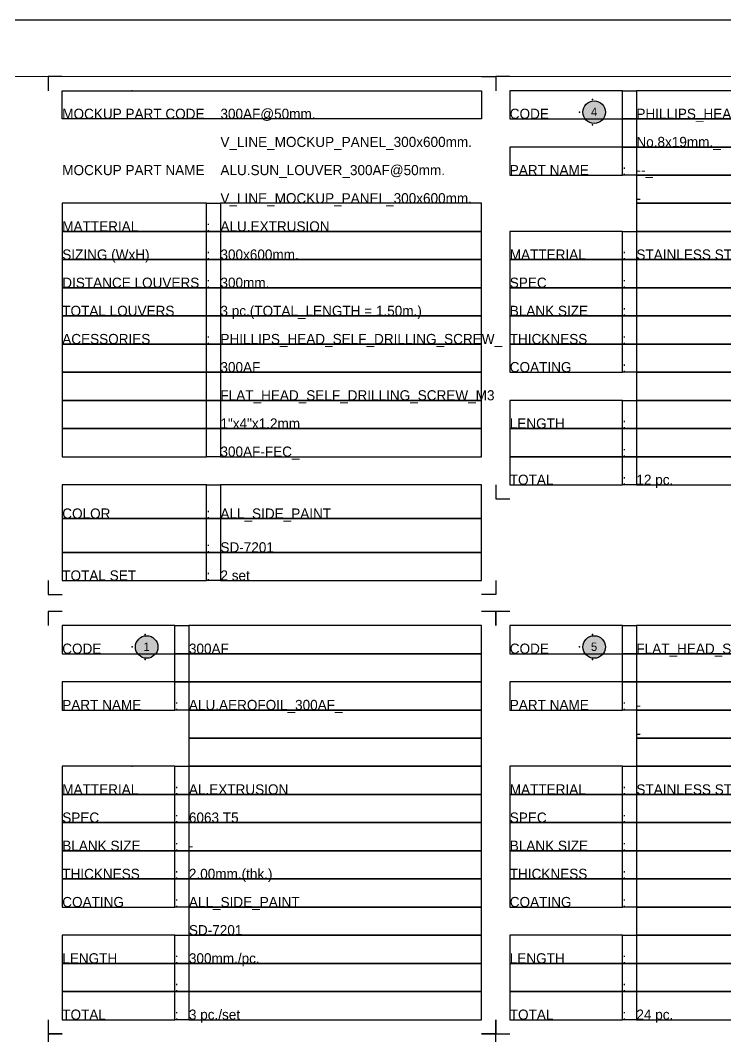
# Model space of a CAD drawing. Header units: millimetres. Extents: x -244126 to 368105, y -173968 to 259060.
# Drawn here: x -200800 to -200048, y 233035 to 234118 of the extents above; entities that cross this region are included whole.
import ezdxf
from ezdxf.enums import TextEntityAlignment as Align

# ---------------------------------------------------------------- set-up
doc = ezdxf.new("R2010")
doc.units = ezdxf.units.MM
doc.header["$MEASUREMENT"] = 0
doc.linetypes.add('BORDER2', pattern=[22.225, 6.35, -3.175, 6.35, -3.175, 0, -3.175])
doc.linetypes.add('TA_HL_003.00000', pattern=[19.5, 10.65, -8.85])
for name, color, linetype in [('000 - H A T C H', 8, 'Continuous'), ('000 - SYMBOL CON', 1, 'Continuous'), ('000 - T E X T', 4, 'Continuous'), ('000 - TITLEBLOCK', 4, 'Continuous'), ('A04_TUBE SERIES', 7, 'Continuous')]:
    doc.layers.add(name, color=color, linetype=linetype)
doc.styles.add('Cetury Gothic', font='GOTHIC.TTF')
doc.styles.add('MtXpl_BrowalliaUPC', font='BrowalliaUPC.ttf')
doc.styles.add('TA', font='Cordia New.ttf', dxfattribs={"height": 4.5})

# ---------------------------------------------------------------- blocks, each defined once
blk = doc.blocks.new('A$Cfd196da9')
at = {"color": 0, "linetype": 'ByBlock', "const_width": 0.1}
blk.add_lwpolyline([(-143.5, -98), (96.5, -98), (96.5, 99), (-143.5, 99)], close=True, dxfattribs=at)
blk = doc.blocks.new('*U1673')
for p in [(1585, 2025), (1585, 1305)]:
    blk.add_point(p)
at = {"layer": '000 - TITLEBLOCK', "color": 250}
blk.add_lwpolyline([(0, 0), (2970, 0), (2970, 2100), (0, 2100)], close=True, dxfattribs=at)
at = {"layer": '000 - T E X T', "color": 3, "xscale": 10, "yscale": 10, "zscale": 10}
blk.add_blockref('A$Cfd196da9', (1485, 1050), dxfattribs=at)
at = {"color": 4, "style": 'TA'}
blk.add_attdef('PAPER_SIZE', text='', height=12.5, dxfattribs=at).set_placement((2843, 49.9), align=Align.MIDDLE_RIGHT)
blk.add_attdef('SCALE_SIZE', text='', height=12.5, dxfattribs=at).set_placement((2867.6, 50.1), align=Align.MIDDLE_LEFT)
at = {"layer": '000 - T E X T', "color": 250, "style": 'TA'}
for tag, height, p in [('SUPERLINK', 10, (86.3, 2078.8)), ('NAMEFILE', 10, (86.3, 2058.8)), ('SC', 200, (16.8, 1876.1))]:
    blk.add_attdef(tag, text='', height=height, dxfattribs=at).set_placement(p, align=Align.MIDDLE_LEFT)
at = {"layer": '000 - T E X T', "color": 4, "style": 'TA'}
for tag, height, p in [('NAME_JOB_1', 10, (2618.3, 1691.3)), ('NAME_JOB_2', 10, (2618.3, 1669.4)), ('NAME_PROJECT_1', 15, (2469, 1594.8)), ('NAME_PROJECT_2', 15, (2469, 1557.8)), ('NAME_PROJECT_3', 15, (2469, 1520.8)), ('CODE_VALUE_1', 9.5, (2605.7, 1445.6)), ('CODE_VALUE_2', 9.5, (2605.7, 1415.6)), ('PART_NAME_VALUE_1', 9.5, (2605.7, 1379.4)), ('PART_NAME_VALUE_2', 9.5, (2605.7, 1349.4)), ('PART_NAME_VALUE_3', 9.5, (2605.7, 1319.4)), ('MATTERIAL_VALUE_1', 18, (2609.8, 1284.5)), ('SPEC_VALUE', 18, (2609.8, 1243.4)), ('THICKNESS_VALUE', 18, (2609.8, 1202.6)), ('COATING_VALUE_1', 18, (2609.8, 1162.5)), ('COATING_VALUE_2', 18, (2609.8, 1122.4)), ('NAME_TITLE_1', 12, (2472.5, 388.1)), ('NAME_TITLE_2', 12, (2472.5, 354.8)), ('NAME_TITLE_3', 12, (2472.5, 321.5)), ('DRAWING_NO1', 12, (2473.1, 164.6)), ('DRAWING_NO2', 12, (2473.1, 124.6))]:
    blk.add_attdef(tag, text='', height=height, dxfattribs=at).set_placement(p, align=Align.MIDDLE_LEFT)
for tag, p in [('NAME_DAFT', (2767.1, 681.1)), ('NAME_CHECKED', (2767.1, 613)), ('NAME_DESIGNER', (2767.1, 546.1)), ('NAME_DESIGN_MGR', (2767.1, 475.6))]:
    blk.add_attdef(tag, text='', height=18, dxfattribs=at).set_placement(p, align=Align.MIDDLE_CENTER)
for tag, p, height in [('REV', (2767.6, 251.2), 18.8), ('NAME_REMARK', (276.4, 86.5), 20)]:
    blk.add_attdef(tag, p, '', height=height, dxfattribs=at)
at = {"layer": '000 - T E X T', "color": 4, "style": 'Cetury Gothic'}
for tag, p in [('SHEET_NO.', (2807.9, 170)), ('TOTAL_SHEET_NO.', (2804.8, 88.2))]:
    blk.add_attdef(tag, text='', height=18, dxfattribs=at).set_placement(p, align=Align.CENTER)
blk = doc.blocks.new('*U4376')
at = {"layer": 'Defpoints', "color": 250}
for points in [[(0, 2.5), (-2.5, 2.5), (-2.5, 0)], [(74.5, 2.5), (77, 2.5), (77, 0)], [(-2.5, -87), (-2.5, -89.5), (0, -89.5)], [(77, -87), (77, -89.5), (74.5, -89.5)]]:
    blk.add_lwpolyline(points, dxfattribs=at)
for points in [[(0, 0), (74.5, 0), (74.5, -5), (0, -5)], [(0, -25), (25.6, -25), (25.6, -20), (0, -20)], [(25.6, -20), (28.1, -20), (28.1, -25), (25.6, -25)], [(28.1, -25), (74.5, -25), (74.5, -20), (28.1, -20)], [(0, -30), (25.6, -30), (25.6, -25), (0, -25)], [(25.6, -25), (28.1, -25), (28.1, -30), (25.6, -30)], [(28.1, -30), (74.5, -30), (74.5, -25), (28.1, -25)], [(0, -35), (25.6, -35), (25.6, -30), (0, -30)], [(25.6, -30), (28.1, -30), (28.1, -35), (25.6, -35)], [(28.1, -35), (74.5, -35), (74.5, -30), (28.1, -30)], [(0, -40), (25.6, -40), (25.6, -35), (0, -35)], [(25.6, -35), (28.1, -35), (28.1, -40), (25.6, -40)], [(28.1, -40), (74.5, -40), (74.5, -35), (28.1, -35)], [(0, -45), (25.6, -45), (25.6, -40), (0, -40)], [(25.6, -40), (28.1, -40), (28.1, -45), (25.6, -45)], [(28.1, -45), (74.5, -45), (74.5, -40), (28.1, -40)], [(0, -50), (25.6, -50), (25.6, -45), (0, -45)], [(25.6, -45), (28.1, -45), (28.1, -50), (25.6, -50)], [(28.1, -50), (74.5, -50), (74.5, -45), (28.1, -45)], [(0, -55), (25.6, -55), (25.6, -50), (0, -50)], [(25.6, -50), (28.1, -50), (28.1, -55), (25.6, -55)], [(28.1, -55), (74.5, -55), (74.5, -50), (28.1, -50)], [(0, -60), (25.6, -60), (25.6, -55), (0, -55)], [(25.6, -55), (28.1, -55), (28.1, -60), (25.6, -60)], [(28.1, -60), (74.5, -60), (74.5, -55), (28.1, -55)], [(0, -65), (25.6, -65), (25.6, -60), (0, -60)], [(25.6, -60), (28.1, -60), (28.1, -65), (25.6, -65)], [(28.1, -65), (74.5, -65), (74.5, -60), (28.1, -60)], [(0, -76), (25.6, -76), (25.6, -70), (0, -70)], [(25.6, -70), (28.1, -70), (28.1, -76), (25.6, -76)], [(28.1, -76), (74.5, -76), (74.5, -70), (28.1, -70)], [(0, -82), (25.6, -82), (25.6, -76), (0, -76)], [(25.6, -76), (28.1, -76), (28.1, -82), (25.6, -82)], [(28.1, -82), (74.5, -82), (74.5, -76), (28.1, -76)], [(0, -87), (25.6, -87), (25.6, -82), (0, -82)], [(25.6, -82), (28.1, -82), (28.1, -87), (25.6, -87)], [(28.1, -87), (74.5, -87), (74.5, -82), (28.1, -82)]]:
    blk.add_lwpolyline(points, close=True, dxfattribs=at)
at = {"layer": '000 - T E X T', "linetype": 'BORDER2', "style": 'TA'}
for s, p in [('MOCKUP PART CODE', (0, -5)), ('MOCKUP PART NAME', (0, -15)), ('MATTERIAL', (0, -25)), (':', (25.6, -25)), ('SIZING (WxH)', (0, -30)), (':', (25.6, -30)), ('DISTANCE LOUVERS', (0, -35)), (':', (25.6, -35)), ('TOTAL LOUVERS', (0, -40)), ('ACESSORIES', (0, -45)), (':', (25.6, -45)), (':', (25.6, -76)), (':', (25.6, -82)), ('TOTAL SET', (0, -87)), (':', (25.6, -87))]:
    blk.add_text(s, height=1.8, dxfattribs=at).set_placement(p)
blk.add_text('COLOR', height=1.8, dxfattribs=at).set_placement((0, -75.1), align=Align.MIDDLE_LEFT)
at = {"layer": '000 - T E X T', "style": 'TA'}
for tag, p in [('CODE_VALUE_1', (28.1, -5)), ('CODE_VALUE_2', (28.1, -10)), ('PART_NAME_VALUE_1', (28.1, -15)), ('PART_NAME_VALUE_2', (28.1, -20)), ('MATTERIAL_VALUE', (28.1, -25)), ('SIZING_VALUE', (28.1, -30)), ('DISTANCE_LOUVERS_VALUE', (28.1, -35)), ('TOTAL_LOUVERS_VALUE1', (28.1, -40)), ('ACESSORIES_VALUE1', (28.1, -45)), ('ACESSORIES_VALUE2', (28.1, -50)), ('ACESSORIES_VALUE3', (28.1, -55)), ('ACESSORIES_VALUE4', (28.1, -60)), ('ACESSORIES_VALUE5', (28.1, -65)), ('COATING_VALUE_1', (28.1, -76)), ('COATING_VALUE_2', (28.1, -82)), ('TOTAL_SET_VALUE', (28.1, -87))]:
    blk.add_attdef(tag, p, '', height=1.8, dxfattribs=at)
blk = doc.blocks.new('A$C829836ee')
for p in [(0, 3), (0, -3)]:
    blk.add_point(p)
blk = doc.blocks.new('*U5011')
at = {"layer": '000 - H A T C H'}
h = blk.add_hatch(color=250, dxfattribs=at)
h.dxf.hatch_style = 1
edge = h.paths.add_edge_path()
edge.add_arc((15, -3.8), 2, 90, 270, ccw=False)
edge.add_line((15, -1.8), (15, -1.8))
edge.add_arc((15, -3.8), 2, -90, 90, ccw=False)
edge.add_line((15, -5.8), (15, -5.8))
at = {"layer": '000 - SYMBOL CON', "color": 2}
blk.add_lwpolyline([(15, -5.8, -1), (15, -1.8), (15, -1.8, -1), (15, -5.8)], format="xyb", close=True, dxfattribs=at)
at = {"layer": 'A04_TUBE SERIES', "color": 3}
blk.add_point((12.41, -3.8), dxfattribs=at)
at = {"layer": 'Defpoints', "color": 250}
for points in [[(0, 2.5), (-2.5, 2.5), (-2.5, 0)], [(77, 0), (77, 2.5), (74.5, 2.5)], [(-2.5, -70), (-2.5, -72.5), (0, -72.5)], [(74.5, -72.5), (77, -72.5), (77, -70)]]:
    blk.add_lwpolyline(points, dxfattribs=at)
for points in [[(0, -5), (20, -5), (20, 0), (0, 0)], [(20, 0), (22.5, 0), (22.5, -5), (20, -5)], [(22.5, -5), (74.5, -5), (74.5, 0), (22.5, 0)], [(20, -5), (22.5, -5), (22.5, -10), (20, -10)], [(22.5, -10), (74.5, -10), (74.5, -5), (22.5, -5)], [(0, -15), (20, -15), (20, -10), (0, -10)], [(20, -10), (22.5, -10), (22.5, -15), (20, -15)], [(22.5, -15), (74.5, -15), (74.5, -10), (22.5, -10)], [(22.5, -20), (74.5, -20), (74.5, -15), (22.5, -15)], [(22.5, -25), (74.5, -25), (74.5, -20), (22.5, -20)], [(0, -30), (20, -30), (20, -25), (0, -25)], [(20, -25), (22.5, -25), (22.5, -30), (20, -30)], [(22.5, -30), (74.5, -30), (74.5, -25), (22.5, -25)], [(0, -35), (20, -35), (20, -30), (0, -30)], [(20, -30), (22.5, -30), (22.5, -35), (20, -35)], [(22.5, -35), (74.5, -35), (74.5, -30), (22.5, -30)], [(0, -40), (20, -40), (20, -35), (0, -35)], [(20, -35), (22.5, -35), (22.5, -40), (20, -40)], [(22.5, -40), (74.5, -40), (74.5, -35), (22.5, -35)], [(0, -45), (20, -45), (20, -40), (0, -40)], [(20, -40), (22.5, -40), (22.5, -45), (20, -45)], [(22.5, -45), (74.5, -45), (74.5, -40), (22.5, -40)], [(0, -50), (20, -50), (20, -45), (0, -45)], [(20, -45), (22.5, -45), (22.5, -50), (20, -50)], [(22.5, -50), (74.5, -50), (74.5, -45), (22.5, -45)], [(22.5, -55), (74.5, -55), (74.5, -50), (22.5, -50)], [(0, -60), (20, -60), (20, -55), (0, -55)], [(20, -55), (22.5, -55), (22.5, -60), (20, -60)], [(22.5, -60), (74.5, -60), (74.5, -55), (22.5, -55)], [(0, -65), (20, -65), (20, -60), (0, -60)], [(20, -60), (22.5, -60), (22.5, -65), (20, -65)], [(22.5, -65), (74.5, -65), (74.5, -60), (22.5, -60)], [(0, -70), (20, -70), (20, -65), (0, -65)], [(20, -65), (22.5, -65), (22.5, -70), (20, -70)], [(22.5, -70), (74.5, -70), (74.5, -65), (22.5, -65)]]:
    blk.add_lwpolyline(points, close=True, dxfattribs=at)
at = {"xscale": 0.7454636594928784, "yscale": 0.7454636594928784, "zscale": 0.7454636594928784}
blk.add_blockref('A$C829836ee', (14.71, -3.8), dxfattribs=at)
at = {"layer": '000 - T E X T', "linetype": 'BORDER2', "style": 'TA'}
for s, p in [('CODE', (0, -5)), ('PART NAME', (0, -15)), (':', (20, -15)), ('MATTERIAL', (0, -30)), (':', (20, -30)), ('SPEC', (0, -35)), (':', (20, -35)), ('BLANK SIZE', (0, -40)), (':', (20, -40)), ('THICKNESS', (0, -45)), (':', (20, -45)), ('COATING', (0, -50)), (':', (20, -50)), ('LENGTH', (0, -60)), (':', (20, -60)), (':', (20, -65)), ('TOTAL', (0, -70)), (':', (20, -70))]:
    blk.add_text(s, height=1.8, dxfattribs=at).set_placement(p)
at = {"layer": '000 - T E X T', "style": 'TA', "flags": 1}
blk.add_attdef('BLK_NAME', (1.99, 0.93), '', height=1.8, dxfattribs=at)
at = {"layer": '000 - T E X T', "style": 'MtXpl_BrowalliaUPC'}
blk.add_attdef('NO.CODE', text='', height=1.49, dxfattribs=at).set_placement((14.98, -3.76), align=Align.MIDDLE_CENTER)
at = {"layer": '000 - T E X T', "style": 'TA'}
for tag, p in [('CODE_VALUE_1', (22.5, -5)), ('CODE_VALUE_2', (22.5, -10)), ('PART_NAME_VALUE_1', (22.5, -15)), ('PART_NAME_VALUE_2', (22.5, -20)), ('PART_NAME_VALUE_3', (22.5, -25)), ('MATTERIAL_VALUE_1', (22.5, -30)), ('SPEC_VALUE', (22.5, -35)), ('BLANK_SIZE_VALUE', (22.5, -40)), ('THICKNESS_VALUE', (22.5, -45)), ('COATING_VALUE_1', (22.5, -50)), ('COATING_VALUE_2', (22.5, -55)), ('LENGTH_VALUE_1', (22.5, -60)), ('LENGTH_VALUE_2', (22.5, -65)), ('TOTAL_VALUE', (22.5, -70))]:
    blk.add_attdef(tag, p, '', height=1.8, dxfattribs=at)
blk = doc.blocks.new('*U5044')
at = {"layer": '000 - H A T C H'}
h = blk.add_hatch(color=250, dxfattribs=at)
h.dxf.hatch_style = 1
edge = h.paths.add_edge_path()
edge.add_arc((15, -3.8), 2, 90, 270, ccw=False)
edge.add_line((15, -1.8), (15, -1.8))
edge.add_arc((15, -3.8), 2, -90, 90, ccw=False)
edge.add_line((15, -5.8), (15, -5.8))
at = {"layer": '000 - SYMBOL CON', "color": 2}
blk.add_lwpolyline([(15, -5.8, -1), (15, -1.8), (15, -1.8, -1), (15, -5.8)], format="xyb", close=True, dxfattribs=at)
at = {"layer": 'A04_TUBE SERIES', "color": 3}
blk.add_point((12.41, -3.8), dxfattribs=at)
at = {"layer": 'Defpoints', "color": 250}
for points in [[(0, 2.5), (-2.5, 2.5), (-2.5, 0)], [(77, 0), (77, 2.5), (74.5, 2.5)], [(-2.5, -70), (-2.5, -72.5), (0, -72.5)], [(74.5, -72.5), (77, -72.5), (77, -70)]]:
    blk.add_lwpolyline(points, dxfattribs=at)
for points in [[(0, -5), (20, -5), (20, 0), (0, 0)], [(20, 0), (22.5, 0), (22.5, -5), (20, -5)], [(22.5, -5), (74.5, -5), (74.5, 0), (22.5, 0)], [(20, -5), (22.5, -5), (22.5, -10), (20, -10)], [(22.5, -10), (74.5, -10), (74.5, -5), (22.5, -5)], [(0, -15), (20, -15), (20, -10), (0, -10)], [(20, -10), (22.5, -10), (22.5, -15), (20, -15)], [(22.5, -15), (74.5, -15), (74.5, -10), (22.5, -10)], [(22.5, -20), (74.5, -20), (74.5, -15), (22.5, -15)], [(22.5, -25), (74.5, -25), (74.5, -20), (22.5, -20)], [(0, -30), (20, -30), (20, -25), (0, -25)], [(20, -25), (22.5, -25), (22.5, -30), (20, -30)], [(22.5, -30), (74.5, -30), (74.5, -25), (22.5, -25)], [(0, -35), (20, -35), (20, -30), (0, -30)], [(20, -30), (22.5, -30), (22.5, -35), (20, -35)], [(22.5, -35), (74.5, -35), (74.5, -30), (22.5, -30)], [(0, -40), (20, -40), (20, -35), (0, -35)], [(20, -35), (22.5, -35), (22.5, -40), (20, -40)], [(22.5, -40), (74.5, -40), (74.5, -35), (22.5, -35)], [(0, -45), (20, -45), (20, -40), (0, -40)], [(20, -40), (22.5, -40), (22.5, -45), (20, -45)], [(22.5, -45), (74.5, -45), (74.5, -40), (22.5, -40)], [(0, -50), (20, -50), (20, -45), (0, -45)], [(20, -45), (22.5, -45), (22.5, -50), (20, -50)], [(22.5, -50), (74.5, -50), (74.5, -45), (22.5, -45)], [(22.5, -55), (74.5, -55), (74.5, -50), (22.5, -50)], [(0, -60), (20, -60), (20, -55), (0, -55)], [(20, -55), (22.5, -55), (22.5, -60), (20, -60)], [(22.5, -60), (74.5, -60), (74.5, -55), (22.5, -55)], [(0, -65), (20, -65), (20, -60), (0, -60)], [(20, -60), (22.5, -60), (22.5, -65), (20, -65)], [(22.5, -65), (74.5, -65), (74.5, -60), (22.5, -60)], [(0, -70), (20, -70), (20, -65), (0, -65)], [(20, -65), (22.5, -65), (22.5, -70), (20, -70)], [(22.5, -70), (74.5, -70), (74.5, -65), (22.5, -65)]]:
    blk.add_lwpolyline(points, close=True, dxfattribs=at)
at = {"xscale": 0.7454636594928784, "yscale": 0.7454636594928784, "zscale": 0.7454636594928784}
blk.add_blockref('A$C829836ee', (14.71, -3.8), dxfattribs=at)
at = {"layer": '000 - T E X T', "linetype": 'BORDER2', "style": 'TA'}
for s, p in [('CODE', (0, -5)), ('PART NAME', (0, -15)), (':', (20, -15)), ('MATTERIAL', (0, -30)), (':', (20, -30)), ('SPEC', (0, -35)), (':', (20, -35)), ('BLANK SIZE', (0, -40)), (':', (20, -40)), ('THICKNESS', (0, -45)), (':', (20, -45)), ('COATING', (0, -50)), (':', (20, -50)), ('LENGTH', (0, -60)), (':', (20, -60)), (':', (20, -65)), ('TOTAL', (0, -70)), (':', (20, -70))]:
    blk.add_text(s, height=1.8, dxfattribs=at).set_placement(p)
at = {"layer": '000 - T E X T', "style": 'TA', "flags": 1}
blk.add_attdef('BLK_NAME', (1.99, 0.93), '', height=1.8, dxfattribs=at)
at = {"layer": '000 - T E X T', "style": 'MtXpl_BrowalliaUPC'}
blk.add_attdef('NO.CODE', text='', height=1.49, dxfattribs=at).set_placement((14.98, -3.76), align=Align.MIDDLE_CENTER)
at = {"layer": '000 - T E X T', "style": 'TA'}
for tag, p in [('CODE_VALUE_1', (22.5, -5)), ('CODE_VALUE_2', (22.5, -10)), ('PART_NAME_VALUE_1', (22.5, -15)), ('PART_NAME_VALUE_2', (22.5, -20)), ('PART_NAME_VALUE_3', (22.5, -25)), ('MATTERIAL_VALUE_1', (22.5, -30)), ('SPEC_VALUE', (22.5, -35)), ('BLANK_SIZE_VALUE', (22.5, -40)), ('THICKNESS_VALUE', (22.5, -45)), ('COATING_VALUE_1', (22.5, -50)), ('COATING_VALUE_2', (22.5, -55)), ('LENGTH_VALUE_1', (22.5, -60)), ('LENGTH_VALUE_2', (22.5, -65)), ('TOTAL_VALUE', (22.5, -70))]:
    blk.add_attdef(tag, p, '', height=1.8, dxfattribs=at)
blk = doc.blocks.new('*U5045')
at = {"layer": '000 - H A T C H'}
h = blk.add_hatch(color=250, dxfattribs=at)
h.dxf.hatch_style = 1
edge = h.paths.add_edge_path()
edge.add_arc((15, -3.8), 2, 90, 270, ccw=False)
edge.add_line((15, -1.8), (15, -1.8))
edge.add_arc((15, -3.8), 2, -90, 90, ccw=False)
edge.add_line((15, -5.8), (15, -5.8))
at = {"layer": '000 - SYMBOL CON', "color": 2}
blk.add_lwpolyline([(15, -5.8, -1), (15, -1.8), (15, -1.8, -1), (15, -5.8)], format="xyb", close=True, dxfattribs=at)
at = {"layer": 'A04_TUBE SERIES', "color": 3}
blk.add_point((12.41, -3.8), dxfattribs=at)
at = {"layer": 'Defpoints', "color": 250}
for points in [[(0, 2.5), (-2.5, 2.5), (-2.5, 0)], [(77, 0), (77, 2.5), (74.5, 2.5)], [(-2.5, -70), (-2.5, -72.5), (0, -72.5)], [(74.5, -72.5), (77, -72.5), (77, -70)]]:
    blk.add_lwpolyline(points, dxfattribs=at)
for points in [[(0, -5), (20, -5), (20, 0), (0, 0)], [(20, 0), (22.5, 0), (22.5, -5), (20, -5)], [(22.5, -5), (74.5, -5), (74.5, 0), (22.5, 0)], [(20, -5), (22.5, -5), (22.5, -10), (20, -10)], [(22.5, -10), (74.5, -10), (74.5, -5), (22.5, -5)], [(0, -15), (20, -15), (20, -10), (0, -10)], [(20, -10), (22.5, -10), (22.5, -15), (20, -15)], [(22.5, -15), (74.5, -15), (74.5, -10), (22.5, -10)], [(22.5, -20), (74.5, -20), (74.5, -15), (22.5, -15)], [(22.5, -25), (74.5, -25), (74.5, -20), (22.5, -20)], [(0, -30), (20, -30), (20, -25), (0, -25)], [(20, -25), (22.5, -25), (22.5, -30), (20, -30)], [(22.5, -30), (74.5, -30), (74.5, -25), (22.5, -25)], [(0, -35), (20, -35), (20, -30), (0, -30)], [(20, -30), (22.5, -30), (22.5, -35), (20, -35)], [(22.5, -35), (74.5, -35), (74.5, -30), (22.5, -30)], [(0, -40), (20, -40), (20, -35), (0, -35)], [(20, -35), (22.5, -35), (22.5, -40), (20, -40)], [(22.5, -40), (74.5, -40), (74.5, -35), (22.5, -35)], [(0, -45), (20, -45), (20, -40), (0, -40)], [(20, -40), (22.5, -40), (22.5, -45), (20, -45)], [(22.5, -45), (74.5, -45), (74.5, -40), (22.5, -40)], [(0, -50), (20, -50), (20, -45), (0, -45)], [(20, -45), (22.5, -45), (22.5, -50), (20, -50)], [(22.5, -50), (74.5, -50), (74.5, -45), (22.5, -45)], [(22.5, -55), (74.5, -55), (74.5, -50), (22.5, -50)], [(0, -60), (20, -60), (20, -55), (0, -55)], [(20, -55), (22.5, -55), (22.5, -60), (20, -60)], [(22.5, -60), (74.5, -60), (74.5, -55), (22.5, -55)], [(0, -65), (20, -65), (20, -60), (0, -60)], [(20, -60), (22.5, -60), (22.5, -65), (20, -65)], [(22.5, -65), (74.5, -65), (74.5, -60), (22.5, -60)], [(0, -70), (20, -70), (20, -65), (0, -65)], [(20, -65), (22.5, -65), (22.5, -70), (20, -70)], [(22.5, -70), (74.5, -70), (74.5, -65), (22.5, -65)]]:
    blk.add_lwpolyline(points, close=True, dxfattribs=at)
at = {"xscale": 0.7454636594928784, "yscale": 0.7454636594928784, "zscale": 0.7454636594928784}
blk.add_blockref('A$C829836ee', (14.71, -3.8), dxfattribs=at)
at = {"layer": '000 - T E X T', "linetype": 'BORDER2', "style": 'TA'}
for s, p in [('CODE', (0, -5)), ('PART NAME', (0, -15)), (':', (20, -15)), ('MATTERIAL', (0, -30)), (':', (20, -30)), ('SPEC', (0, -35)), (':', (20, -35)), ('BLANK SIZE', (0, -40)), (':', (20, -40)), ('THICKNESS', (0, -45)), (':', (20, -45)), ('COATING', (0, -50)), (':', (20, -50)), ('LENGTH', (0, -60)), (':', (20, -60)), (':', (20, -65)), ('TOTAL', (0, -70)), (':', (20, -70))]:
    blk.add_text(s, height=1.8, dxfattribs=at).set_placement(p)
at = {"layer": '000 - T E X T', "style": 'TA', "flags": 1}
blk.add_attdef('BLK_NAME', (1.99, 0.93), '', height=1.8, dxfattribs=at)
at = {"layer": '000 - T E X T', "style": 'MtXpl_BrowalliaUPC'}
blk.add_attdef('NO.CODE', text='', height=1.49, dxfattribs=at).set_placement((14.98, -3.76), align=Align.MIDDLE_CENTER)
at = {"layer": '000 - T E X T', "style": 'TA'}
for tag, p in [('CODE_VALUE_1', (22.5, -5)), ('CODE_VALUE_2', (22.5, -10)), ('PART_NAME_VALUE_1', (22.5, -15)), ('PART_NAME_VALUE_2', (22.5, -20)), ('PART_NAME_VALUE_3', (22.5, -25)), ('MATTERIAL_VALUE_1', (22.5, -30)), ('SPEC_VALUE', (22.5, -35)), ('BLANK_SIZE_VALUE', (22.5, -40)), ('THICKNESS_VALUE', (22.5, -45)), ('COATING_VALUE_1', (22.5, -50)), ('COATING_VALUE_2', (22.5, -55)), ('LENGTH_VALUE_1', (22.5, -60)), ('LENGTH_VALUE_2', (22.5, -65)), ('TOTAL_VALUE', (22.5, -70))]:
    blk.add_attdef(tag, p, '', height=1.8, dxfattribs=at)

msp = doc.modelspace()

# ---------------------------------------------------------------- block references
at = {"color": 2, "linetype": 'TA_HL_003.00000'}
msp.add_blockref('*U1673', (-202266.05886, 232018.01906), dxfattribs=at)
at = {"layer": 'A04_TUBE SERIES', "color": 1, "xscale": 6, "yscale": 6, "zscale": 6}
msp.add_blockref('*U4376', (-200755.05886, 234043.01906), dxfattribs=at).add_auto_attribs({'CODE_VALUE_1': '300AF@50mm.', 'CODE_VALUE_2': 'V_LINE_MOCKUP_PANEL_300x600mm.', 'PART_NAME_VALUE_1': 'ALU.SUN_LOUVER_300AF@50mm.', 'PART_NAME_VALUE_2': 'V_LINE_MOCKUP_PANEL_300x600mm.', 'MATTERIAL_VALUE': 'ALU.EXTRUSION', 'SIZING_VALUE': '300x600mm. ', 'DISTANCE_LOUVERS_VALUE': '300mm.', 'TOTAL_LOUVERS_VALUE1': '3 pc.(TOTAL_LENGTH = 1.50m.)', 'ACESSORIES_VALUE1': 'PHILLIPS_HEAD_SELF_DRILLING_SCREW_', 'ACESSORIES_VALUE2': '300AF', 'ACESSORIES_VALUE3': 'FLAT_HEAD_SELF_DRILLING_SCREW_M3', 'ACESSORIES_VALUE4': '1"x4"x1.2mm', 'ACESSORIES_VALUE5': '300AF-FEC_', 'COATING_VALUE_1': 'ALL_SIDE_PAINT', 'COATING_VALUE_2': 'SD-7201', 'TOTAL_SET_VALUE': '2 set'})
at = {"layer": 'A04_TUBE SERIES', "color": 3, "xscale": 6, "yscale": 6, "zscale": 6}
for name, p, values in [('*U5044', (-200278.05886, 234043.01906), {'NO.CODE': '4', 'CODE_VALUE_1': 'PHILLIPS_HEAD_SELF_DRILLING_SCREW_', 'CODE_VALUE_2': 'No.8x19mm._', 'PART_NAME_VALUE_1': '--_', 'PART_NAME_VALUE_2': '-', 'MATTERIAL_VALUE_1': 'STAINLESS STEEL', 'TOTAL_VALUE': '12 pc.'}), ('*U5011', (-200755.05886, 233473.01906), {'NO.CODE': '1', 'CODE_VALUE_1': '300AF', 'PART_NAME_VALUE_1': 'ALU.AEROFOIL_300AF_', 'MATTERIAL_VALUE_1': 'AL.EXTRUSION', 'SPEC_VALUE': '6063 T5', 'BLANK_SIZE_VALUE': '-', 'THICKNESS_VALUE': '2.00mm.(thk.)', 'COATING_VALUE_1': 'ALL_SIDE_PAINT', 'COATING_VALUE_2': 'SD-7201', 'LENGTH_VALUE_1': '300mm./pc.', 'TOTAL_VALUE': '3 pc./set'}), ('*U5045', (-200278.05886, 233473.01906), {'NO.CODE': '5', 'CODE_VALUE_1': 'FLAT_HEAD_SELF_DRILLING_SCREW_M3', 'PART_NAME_VALUE_1': '-', 'PART_NAME_VALUE_2': '-', 'MATTERIAL_VALUE_1': 'STAINLESS STEEL', 'TOTAL_VALUE': '24 pc.'}), ('*U5011', (-200755.05886, 233023.01906), {'NO.CODE': '2', 'CODE_VALUE_1': '1"x4"x1.2mm', 'PART_NAME_VALUE_1': 'Alu.Tube_1"x4"x1.2mm', 'MATTERIAL_VALUE_1': 'AL.EXTRUSION', 'SPEC_VALUE': '6063 T5', 'THICKNESS_VALUE': '1.2mm.(thk.)', 'COATING_VALUE_1': 'ALL_SIDE_PAINT', 'COATING_VALUE_2': 'SD-7201', 'LENGTH_VALUE_1': '800mm./pc.', 'TOTAL_VALUE': '2pc./set'})]:
    msp.add_blockref(name, p, dxfattribs=at).add_auto_attribs(values)

doc.saveas('drawing.dxf')
